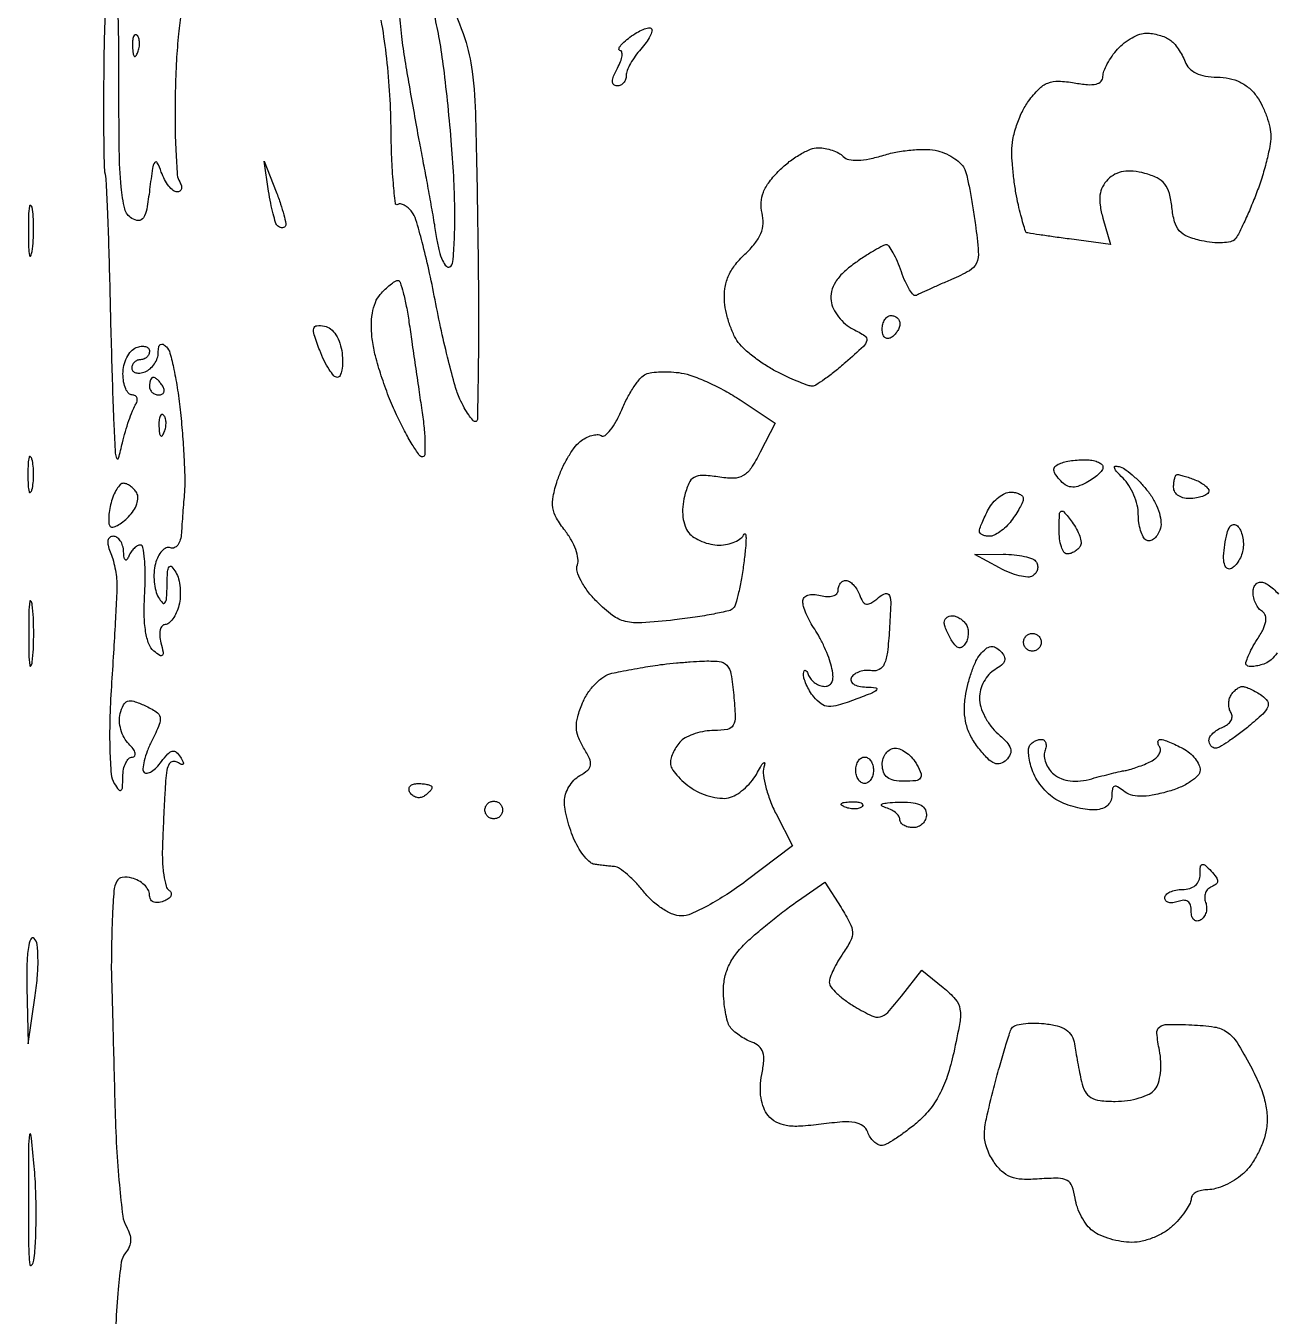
# Model space of a CAD drawing. Extents: x 0 to 102, y 0 to 135.
# Drawn here: x 0 to 11.97, y 49.44 to 61.83 of the extents above; entities that cross this region are included whole.
import ezdxf

# ---------------------------------------------------------------- set-up
doc = ezdxf.new("R2010")
doc.units = 0
doc.header["$MEASUREMENT"] = 0

msp = doc.modelspace()

# ---------------------------------------------------------------- linework, layer by layer
for points in [[(1.49021, 61.9594, 0.007351), (1.464221, 61.750092, 0.013382), (1.443251, 61.495135, 0.008495), (1.431836, 61.197342, 0.0073), (1.429801, 60.894631, 0.0102), (1.437452, 60.624101, 0.00691), (1.451509, 60.399466, 0.119884), (1.474078, 60.330192, -0.065821), (1.490413, 60.29382, -0.138328), (1.490897, 60.263104, -0.191209), (1.475967, 60.242925, -0.139884), (1.448894, 60.2352, -0.173247), (1.411979, 60.248387, -0.053433), (1.36989, 60.291115, -0.046265), (1.329665, 60.352695, -0.036652), (1.29775, 60.42555, 0.031531), (1.259657, 60.514984, 0.574922), (1.234681, 60.516523, 0.111794), (1.213446, 60.461139, 0.005092), (1.186299, 60.258658, -0.012881), (1.158131, 60.070829, -0.094545), (1.126014, 59.986312, -0.265848), (1.08018, 59.961305, -0.135278), (1.0152, 59.980636, -0.196074), (0.948857, 60.072497, -0.036207), (0.913679, 60.282632, -0.020488), (0.895141, 60.63534, -0.003735), (0.892475, 61.289628, 0.005154), (0.889215, 61.761173, 0.008582), (0.875559, 62.158155, 0.002932)], [(4.056401, 62.07525, -0.028465), (4.205197, 61.706458, -0.051755), (4.277047, 61.389855, -0.024131), (4.30958, 60.935557, -0.002156), (4.331245, 59.790956, -0.002661), (4.337498, 59.117799, -0.00444), (4.334714, 58.55113, -0.000793), (4.327086, 58.055188, -0.409806), (4.30703, 58.035506, -0.220992), (4.282297, 58.047055, -0.024012), (4.243169, 58.09843, -0.025837), (4.200641, 58.167604, -0.018011), (4.159662, 58.249583, -0.038537), (4.113521, 58.375794, -0.006961), (4.049362, 58.617427, -0.007467), (3.982249, 58.903187, -0.006699), (3.921084, 59.201333, 0.007332), (3.861162, 59.49155, 0.009772), (3.797743, 59.753171, 0.007357), (3.737556, 59.9689, 0.092575), (3.699315, 60.043919, 0.046746), (3.664344, 60.081498, 0.062596), (3.62603, 60.107873, 0.078038), (3.590353, 60.119779, 0.181945), (3.563139, 60.114442, -0.550317), (3.540698, 60.125355, -0.006646), (3.521526, 60.318904, -0.011974), (3.50653, 60.562457, -0.006737), (3.499399, 60.85864, 0.013965), (3.486028, 61.205547, 0.013145), (3.453222, 61.558269, 0.01375), (3.40559, 61.88101, 0.027227)], [(0.758046, 61.906499, 0.006377), (0.748073, 61.52535, 0.002379), (0.7447, 61.135315, 0.003309), (0.745653, 60.786025, 0.002041), (0.749597, 60.492331, 0.042004), (0.75855, 60.4044, -0.033975), (0.768811, 60.317475, -0.001841), (0.781491, 60.041413, -0.002864), (0.793493, 59.712617, -0.002086), (0.803219, 59.3469, 0.00096), (0.812647, 58.959591, 0.00091), (0.823718, 58.565407, 0.000903), (0.834777, 58.216728, 0.003208), (0.843702, 57.9933, 0.00212), (0.856923, 57.732162, 0.103996), (0.870324, 57.682203, 0.685034), (0.887733, 57.683945, 0.008793), (0.92576, 57.831485, -0.012013), (0.954128, 57.938693, -0.011872), (0.987716, 58.044841, -0.01181), (1.021492, 58.136288, -0.044064), (1.048993, 58.191035, 0.068341), (1.065676, 58.228687, 0.142314), (1.06561, 58.260505, 0.190493), (1.04931, 58.281451, 0.134049), (1.020193, 58.2894, -0.21039), (0.985934, 58.304483, -0.081353), (0.956918, 58.348869, -0.061942), (0.937172, 58.414342, -0.042322), (0.9306, 58.491849, -0.058092), (0.940048, 58.572891, -0.059009), (0.967877, 58.649133, -0.065064), (1.008936, 58.709431, -0.119725), (1.0575, 58.742994, -0.055937), (1.106091, 58.755642, -0.100118), (1.147123, 58.753314, -0.147206), (1.174038, 58.736866, -0.184534), (1.1844, 58.709745, -0.102345), (1.177932, 58.678475, -0.098664), (1.159549, 58.651871, -0.097132), (1.132091, 58.634046, -0.095827), (1.0998, 58.6278, 0.095827), (1.067509, 58.621554, 0.097132), (1.040051, 58.603729, 0.098664), (1.021668, 58.577125, 0.102345), (1.0152, 58.545855, 0.184534), (1.025562, 58.518734, 0.147206), (1.052477, 58.502286, 0.100118), (1.093509, 58.499958, 0.055937), (1.1421, 58.512606, 0.084034), (1.190611, 58.541297, 0.066075), (1.231723, 58.586586, 0.066227), (1.259514, 58.640912, 0.085357), (1.269, 58.696071, -0.044148), (1.273621, 58.748303, -0.19909), (1.289798, 58.773568, -0.282054), (1.314535, 58.775015, -0.077187), (1.347126, 58.75047, -0.128106), (1.380603, 58.691513, -0.012735), (1.418941, 58.532176, -0.015378), (1.454496, 58.336671, -0.011626), (1.481894, 58.1202, -0.006545), (1.50219, 57.894159, -0.006726), (1.516351, 57.669705, -0.006539), (1.523464, 57.4748, -0.028114), (1.519656, 57.3588, 0.00225), (1.511687, 57.264744, 0.00149), (1.503345, 57.156677, 0.0015), (1.495868, 57.051631, 0.002916), (1.490639, 56.967721, -0.052873), (1.479832, 56.901614, -0.091186), (1.45568, 56.851561, -0.133878), (1.422628, 56.825202, -0.195803), (1.385868, 56.824456, 0.195807), (1.345971, 56.823645, 0.102064), (1.304535, 56.794657, 0.07541), (1.267733, 56.741593, 0.050059), (1.241877, 56.67202, 0.04845), (1.228724, 56.589967, 0.037702), (1.229921, 56.499563, 0.038795), (1.244155, 56.414687, 0.071519), (1.270487, 56.349985, 0.049381), (1.309208, 56.296651, 0.486508), (1.333136, 56.298123, 0.136495), (1.348379, 56.342273, 0.010213), (1.3536, 56.4705, -0.010213), (1.358821, 56.598727, -0.136495), (1.374064, 56.642877, -0.486508), (1.397992, 56.644349, -0.049381), (1.436713, 56.591015, -0.0701), (1.463124, 56.52664, -0.038897), (1.477647, 56.442843, -0.037909), (1.479252, 56.353985, -0.049555), (1.466574, 56.273765, -0.040495), (1.441928, 56.20336, -0.051861), (1.407746, 56.14384, -0.061619), (1.369753, 56.102894, -0.176733), (1.333866, 56.0898, 0.229113), (1.305297, 56.075984, 0.112713), (1.287486, 56.038677, 0.075221), (1.283499, 55.982435, 0.044127), (1.294777, 55.915765, -0.014126), (1.315714, 55.825338, -0.229807), (1.308139, 55.795978, -0.380496), (1.2848, 55.792704, -0.02624), (1.226881, 55.83585, -0.132515), (1.178255, 55.904749, -0.048561), (1.148042, 56.021112, -0.036334), (1.134489, 56.181402, -0.016809), (1.13907, 56.390585, 0.013769), (1.144013, 56.567186, 0.022894), (1.137266, 56.715894, 0.019248), (1.122432, 56.829706, 0.365793), (1.096984, 56.8512, 0.130322), (1.06795, 56.843502, 0.061509), (1.036647, 56.820136, 0.054821), (1.007975, 56.785898, 0.051072), (0.986629, 56.74545, -0.051902), (0.968787, 56.711776, -0.449116), (0.953891, 56.709743, -0.185333), (0.942204, 56.731358, -0.021021), (0.937279, 56.78775, 0.060942), (0.927747, 56.844361, 0.076911), (0.905052, 56.89231, 0.092718), (0.873196, 56.92448, 0.152515), (0.836949, 56.9358, 0.164786), (0.803758, 56.924556, 0.183941), (0.786066, 56.895938, 0.109423), (0.787376, 56.849311, 0.04221), (0.808492, 56.78775, -0.034027), (0.833404, 56.718815, -0.019919), (0.854187, 56.633487, -0.019862), (0.86824, 56.546055, -0.031677), (0.872499, 56.4705, -0.010755), (0.869472, 56.364404, -0.001114), (0.85642, 56.114916, -0.001385), (0.839383, 55.81774, -0.001108), (0.819428, 55.4976, 0.009546), (0.804654, 55.172234, 0.014185), (0.805249, 54.887052, 0.012021), (0.81779, 54.657135, 0.121914), (0.847777, 54.567, 0.023585), (0.890593, 54.505863, 0.415158), (0.912329, 54.503117, 0.217772), (0.926363, 54.530035, 0.011238), (0.929305, 54.63045, -0.045635), (0.936468, 54.703309, -0.065276), (0.956846, 54.764885, -0.084953), (0.986511, 54.806486, -0.197989), (1.021243, 54.8208, 0.239612), (1.043808, 54.832273, 0.229015), (1.04842, 54.85764, 0.09456), (1.028491, 54.897964, 0.034472), (0.986474, 54.946212, -0.073098), (0.941698, 55.006419, -0.054448), (0.910581, 55.083267, -0.054882), (0.896988, 55.164249, -0.078263), (0.904224, 55.236674, -0.050176), (0.935146, 55.319823, -0.201873), (0.975171, 55.354652, -0.158961), (1.03484, 55.354796, -0.028673), (1.13969, 55.314105, -0.033068), (1.250282, 55.254599, -0.206433), (1.28597, 55.202867, -0.150463), (1.27867, 55.1315, -0.015531), (1.20707, 54.976069, 0.02334), (1.163013, 54.876363, 0.033208), (1.134118, 54.783938, 0.034964), (1.121496, 54.708934, 0.224201), (1.134147, 54.673653, 0.256416), (1.162511, 54.665393, 0.08464), (1.2041, 54.682367, 0.059543), (1.252146, 54.720851, 0.036302), (1.299261, 54.776342, -0.026602), (1.359693, 54.85038, -0.149606), (1.403098, 54.876164, -0.243219), (1.441252, 54.866902, -0.075618), (1.480658, 54.820545, -0.019646), (1.507642, 54.772785, -0.256747), (1.507099, 54.753135, -0.386735), (1.492041, 54.748436, -0.029514), (1.451271, 54.770421, 0.187343), (1.408921, 54.778267, 0.207251), (1.374622, 54.755007, 0.097505), (1.350758, 54.693799, 0.02859), (1.338601, 54.593143, 0.002726), (1.33183, 54.475673, 0.001067), (1.323714, 54.313477, 0.001056), (1.315679, 54.137964, 0.001314), (1.308983, 53.9748, 0.019767), (1.309155, 53.825227, 0.026797), (1.321868, 53.690751, 0.025955), (1.343434, 53.584221, 0.187126), (1.373376, 53.542423, -0.166197), (1.391999, 53.518537, -0.208641), (1.389817, 53.490822, -0.125968), (1.364151, 53.462745, -0.053353), (1.318393, 53.439328, -0.063863), (1.263377, 53.425932, -0.138515), (1.220819, 53.432973, -0.172871), (1.19413, 53.459461, -0.112172), (1.1844, 53.502288, 0.13173), (1.17179, 53.549321, 0.073568), (1.134697, 53.596065, 0.064972), (1.079897, 53.635469, 0.059532), (1.0152, 53.660913, 0.093141), (0.924027, 53.667308, 0.246695), (0.871695, 53.631549, 0.100992), (0.844065, 53.5377, 0.010948), (0.829751, 53.31123, 0.00351), (0.824059, 53.144902, 0.003069), (0.820397, 52.970889, 0.003086), (0.819023, 52.813598, 0.009176), (0.820725, 52.7058, -0.001708), (0.824811, 52.572846, -0.000175), (0.833295, 52.258213, -0.000218), (0.843108, 51.883325, -0.000174), (0.853372, 51.4791, 0.007362), (0.869252, 51.079951, 0.010021), (0.89608, 50.720643, 0.007228), (0.928678, 50.422836, 0.104026), (0.963058, 50.32272, -0.05579), (0.994659, 50.253198, -0.088163), (1.003728, 50.188515, -0.093692), (0.989862, 50.127491, -0.070735), (0.953766, 50.068814, 0.139532), (0.91452, 49.979846, 0.010982), (0.884226, 49.720346, 0.01352), (0.862081, 49.391365, 0.008069)], [(3.575508, 61.975535, 0.010216), (3.599138, 61.725556, 0.012623), (3.631767, 61.493883, 0.001762), (3.672209, 61.256424, 0.001226), (3.719481, 60.988546, 0.001236), (3.766111, 60.731699, 0.002557), (3.804065, 60.5313, -0.002474), (3.839192, 60.345998, -0.001777), (3.876672, 60.138673, -0.001794), (3.910936, 59.941082, -0.003871), (3.935586, 59.788699, 0.024729), (3.960002, 59.669525, 0.046486), (3.993157, 59.577102, 0.071329), (4.029152, 59.522132, 0.365652), (4.062534, 59.517172, 0.23762), (4.092064, 59.565268, 0.009191), (4.106165, 59.7797, 0.014647), (4.110884, 60.041912, 0.009564), (4.101678, 60.344373, 0.007584), (4.079634, 60.684485, 0.005489), (4.045173, 61.062683, 0.005546), (4.004498, 61.4213, 0.012024), (3.963583, 61.69559, 0.015143), (3.917219, 61.921523, 0.019084)], [(2.6649, 37.432419, 0.009606), (2.552746, 37.532389, 0.007175), (2.425466, 37.638397, 0.007258), (2.302619, 37.734846, 0.016374), (2.206205, 37.803435, 0.049203), (2.104909, 37.85711, 0.024388), (1.967656, 37.905688, 0.023939), (1.819167, 37.942583, 0.032213), (1.68185, 37.960712, 0.03246), (1.539352, 37.960992, 0.044084), (1.412248, 37.941647, 0.050766), (1.307182, 37.904411, 0.08605), (1.231095, 37.850809, 0.00284), (1.18027, 37.799404, 0.004186), (1.136282, 37.753644, 0.001989), (1.099388, 37.714305, 0.077629), (1.092698, 37.704407, 0.107126), (1.089696, 37.691352, 0.000005), (1.071462, 36.23994, 0.000218)], [(11.989483, 55.817545, -0.048026), (11.932387, 55.7525, -0.097304), (11.874922, 55.71644, -0.02973), (11.818713, 55.698623, -0.03838), (11.765377, 55.689423, -0.042414), (11.721648, 55.689017, -0.179368), (11.698232, 55.699768, -0.271273), (11.691427, 55.725809, -0.028425), (11.712748, 55.787848, -0.029021), (11.74924, 55.864192, -0.019033), (11.799537, 55.947726, 0.028105), (11.854874, 56.043519, 0.071459), (11.880452, 56.119434, 0.117217), (11.87757, 56.175813, 0.185272), (11.848597, 56.213859, -0.088491), (11.814449, 56.244425, -0.053293), (11.785602, 56.290673, -0.051236), (11.766016, 56.344526, -0.061689), (11.7594, 56.397943, -0.079857), (11.766916, 56.444702, -0.122363), (11.788689, 56.479256, -0.14406), (11.821164, 56.496116, -0.129329), (11.859106, 56.493665, -0.070206), (11.903178, 56.471723, -0.032431), (11.953597, 56.432028, -0.031324), (12.00206, 56.382682, -0.037768)]]:
    msp.add_lwpolyline(points, format="xyb")
for points in [[(5.992855, 61.799945, -0.272293), (5.99956, 61.774087, -0.047981), (5.98048, 61.725455, -0.040418), (5.944138, 61.666254, -0.026059), (5.893281, 61.603807, 0.028613), (5.839517, 61.537098, 0.029127), (5.794066, 61.465069, 0.030443), (5.76222, 61.398086, 0.096028), (5.7528, 61.349489, -0.087125), (5.746157, 61.311653, -0.094324), (5.727074, 61.279507, -0.100169), (5.698632, 61.258005, -0.112382), (5.665223, 61.2504, -0.188457), (5.633982, 61.262609, -0.214004), (5.621423, 61.291981, -0.094032), (5.632103, 61.343323, -0.0247), (5.6682, 61.4196, 0.029787), (5.698206, 61.484709, 0.058275), (5.71264, 61.539888, 0.100281), (5.710393, 61.577015, 0.328611), (5.692327, 61.591491, -0.447818), (5.682244, 61.603751, -0.125689), (5.693301, 61.629621, -0.047942), (5.730803, 61.669894, -0.019384), (5.788924, 61.717516, -0.026412), (5.854353, 61.761787, -0.039504), (5.916076, 61.792606, -0.04561), (5.966576, 61.807838, -0.251936)], [(1.066313, 61.735088, 0.296942), (1.047797, 61.738997, 0.208169), (1.032176, 61.723554, 0.077125), (1.022809, 61.682947, 0.028489), (1.021879, 61.62405, 0.018894), (1.026874, 61.560911, 0.168741), (1.03883, 61.536228, 0.470617), (1.054248, 61.537687, 0.054073), (1.072991, 61.572937, 0.051402), (1.086192, 61.619203, 0.05415), (1.089358, 61.666372, 0.060344), (1.082661, 61.707429, 0.126455)], [(10.736162, 61.756705, -0.03834), (10.794473, 61.751663, -0.027796), (10.858126, 61.737532, -0.028279), (10.917403, 61.717189, -0.053371), (10.961871, 61.693255, -0.062485), (11.000578, 61.658946, -0.02892), (11.042024, 61.605868, -0.028095), (11.079688, 61.54429, -0.034842), (11.107266, 61.48305, 0.106583), (11.147293, 61.420024, 0.085796), (11.212706, 61.373183, 0.070214), (11.302327, 61.344469, 0.042492), (11.413548, 61.335, -0.051802), (11.530295, 61.322872, -0.062323), (11.634568, 61.28698, -0.064474), (11.723973, 61.227794, -0.06164), (11.796903, 61.146976, -0.040254), (11.847335, 61.06101, -0.028918), (11.889914, 60.958088, -0.029394), (11.919158, 60.854706, -0.054279), (11.9286, 60.767988, -0.04717), (11.919378, 60.670453, -0.014777), (11.887586, 60.526999, -0.01462), (11.842425, 60.368083, -0.015671), (11.788978, 60.215762, -0.007868), (11.730865, 60.072163, -0.009536), (11.671711, 59.939468, -0.008317), (11.618145, 59.829993, -0.062866), (11.585839, 59.782492, -0.161555), (11.544483, 59.758391, -0.039762), (11.465422, 59.748231, -0.03659), (11.368232, 59.750644, -0.029568), (11.265101, 59.766979, -0.040506), (11.131098, 59.808016, -0.117627), (11.052337, 59.863336, -0.11706), (11.006814, 59.948427, -0.039917), (10.98179, 60.08721, 0.040899), (10.957354, 60.221226, 0.103134), (10.912868, 60.309314, 0.109859), (10.838864, 60.369007, 0.050202), (10.722045, 60.412926, 0.039543), (10.611052, 60.433151, 0.066025), (10.516299, 60.430245, 0.076914), (10.43609, 60.404016, 0.079122), (10.368431, 60.354946, 0.077615), (10.317214, 60.28477, 0.087003), (10.292361, 60.204993, 0.06988), (10.293442, 60.107772, 0.032175), (10.320506, 59.983821), (10.392539, 59.732654), (9.99732, 59.784345, -0.002103), (9.844676, 59.804963, -0.003287), (9.713494, 59.824124, -0.000936), (9.599643, 59.841737, -0.11363), (9.586094, 59.847174, -0.169032), (9.578108, 59.858174, -0.003024), (9.557192, 59.929034, -0.007184), (9.534299, 60.01286, -0.004687), (9.510182, 60.110206, -0.017478), (9.486996, 60.225452, -0.010322), (9.466999, 60.364399, -0.010321), (9.452745, 60.50413, -0.017392), (9.4473, 60.62182, -0.05184), (9.457994, 60.737562, -0.031194), (9.493223, 60.871019, -0.030997), (9.545407, 61.000755, -0.046604), (9.607812, 61.105446, -0.036078), (9.705489, 61.220752, -0.104393), (9.792091, 61.278466, -0.103846), (9.894907, 61.296416, -0.035484), (10.04625, 61.280461, 0.022147), (10.173048, 61.263665, 0.075371), (10.255986, 61.268901, 0.148092), (10.302969, 61.295032, 0.194704), (10.3212, 61.340073, -0.090555), (10.330754, 61.392395, -0.031918), (10.362329, 61.462151, -0.030444), (10.407629, 61.536082, -0.03125), (10.461212, 61.603289, -0.043025), (10.524753, 61.662392, -0.038592), (10.599733, 61.712173, -0.040695), (10.67443, 61.746214, -0.0892)], [(7.593235, 60.6582, -0.046071), (7.659065, 60.652121, -0.037204), (7.727737, 60.633961, -0.038515), (7.789029, 60.60733, -0.074767), (7.831874, 60.575686, 0.145366), (7.886609, 60.546019, 0.059416), (7.971699, 60.538401, 0.044582), (8.083289, 60.551688, 0.022545), (8.220491, 60.587117, -0.030297), (8.353173, 60.619194, -0.024415), (8.498707, 60.637897, -0.025052), (8.635193, 60.641842, -0.056236), (8.737765, 60.628061, -0.046012), (8.822151, 60.598414, -0.04381), (8.901176, 60.553441, -0.047001), (8.963799, 60.500813, -0.103258), (8.997518, 60.448461, -0.036866), (9.01956, 60.375319, -0.007225), (9.047488, 60.240703, -0.007631), (9.075434, 60.082506, -0.007008), (9.099408, 59.91898, -0.013127), (9.12657, 59.661987, -0.123764), (9.108251, 59.553464, -0.162891), (9.041974, 59.480359, -0.027297), (8.869808, 59.395741, 0.002375), (8.757534, 59.347344, 0.003001), (8.654191, 59.301474, 0.002379), (8.567961, 59.262083, 0.024167), (8.533066, 59.243846, -0.353159), (8.506585, 59.247823, -0.044224), (8.468663, 59.297257, -0.036452), (8.427726, 59.373435, -0.021205), (8.389417, 59.469955, 0.017749), (8.351026, 59.568667, 0.026264), (8.30989, 59.651917, 0.024331), (8.271002, 59.71393, 0.245258), (8.244811, 59.7276, 0.122838), (8.211607, 59.719318, 0.00996), (8.132559, 59.675224, 0.012933), (8.039523, 59.617592, 0.009577), (7.939618, 59.549299, 0.034955), (7.830992, 59.45989, 0.062913), (7.757963, 59.370791, 0.078362), (7.719766, 59.281578, 0.098163), (7.715059, 59.191866, 0.080051), (7.738623, 59.116499, 0.050125), (7.788052, 59.038175, 0.048906), (7.854048, 58.968858, 0.062921), (7.92726, 58.920206, -0.028525), (8.039475, 58.85627, -0.31429), (8.057968, 58.810874, -0.151538), (8.025363, 58.754319, -0.006701), (7.855111, 58.600838, -0.011187), (7.751509, 58.513953, -0.015229), (7.654061, 58.440634, -0.012054), (7.570714, 58.384772, -0.142544), (7.533699, 58.374, -0.085532), (7.496054, 58.380487, -0.00971), (7.41492, 58.411092, -0.01152), (7.319206, 58.451918, -0.009132), (7.217679, 58.500271, -0.023434), (7.111682, 58.559506, -0.018387), (7.002493, 58.633125, -0.018741), (6.905869, 58.709279, -0.042715), (6.840574, 58.775221, -0.058701), (6.7915, 58.850481, -0.02916), (6.746842, 58.955447, -0.028471), (6.712724, 59.071032, -0.037096), (6.695597, 59.179973, -0.052418), (6.698563, 59.309129, -0.06812), (6.729384, 59.423275, -0.064114), (6.791619, 59.530028, -0.040208), (6.888813, 59.637282, 0.034443), (6.985436, 59.741469, 0.070724), (7.042319, 59.836866, 0.085749), (7.06402, 59.931515, 0.075193), (7.054306, 60.032601, -0.07706), (7.044927, 60.13417, -0.081505), (7.067193, 60.231733, -0.066646), (7.124613, 60.331991, -0.033057), (7.221352, 60.442443, -0.032555), (7.315433, 60.52501, -0.032388), (7.419592, 60.594821, -0.034174), (7.518402, 60.643456, -0.097576)], [(2.398756, 60.2352, -0.012272), (2.441232, 60.119184, -0.018344), (2.472075, 60.015725, -0.013611), (2.49162, 59.930655, -0.234303), (2.484441, 59.90385, -0.126423), (2.469401, 59.89362, -0.108096), (2.450352, 59.891121, -0.096182), (2.430146, 59.89686, -0.079397), (2.411981, 59.910019, -0.121863), (2.393537, 59.940588, -0.011822), (2.369726, 60.024438, -0.014448), (2.346273, 60.127306, -0.010938), (2.326296, 60.241369), (2.282029, 60.5313)], [(0.059553, 60.088313, 0.248898), (0.046461, 60.104551, 0.49082), (0.034106, 60.09767, 0.030832), (0.026026, 60.006533, 0.00738), (0.024197, 59.8545, 0.006817), (0.026673, 59.703211, 0.040183), (0.035398, 59.624439, 0.720633), (0.047493, 59.622842, 0.075924), (0.060707, 59.665313, 0.022548), (0.071596, 59.768647, 0.015659), (0.074952, 59.886017, 0.015827), (0.071062, 59.999125, 0.031163)], [(3.562566, 59.385982, -0.339878), (3.585377, 59.370608, -0.014058), (3.615815, 59.270211, -0.019378), (3.645689, 59.141171, -0.01193), (3.671286, 58.98735, 0.000639), (3.69791, 58.801533, 0.000346), (3.731104, 58.573074, 0.000345), (3.765209, 58.340605, 0.000545), (3.794803, 58.14135, -0.012444), (3.815971, 57.971036, -0.021122), (3.824083, 57.827669, -0.016896), (3.821923, 57.716895, -0.39869), (3.80115, 57.6972, -0.246494), (3.769546, 57.713788, -0.012212), (3.703124, 57.815243, -0.017371), (3.628711, 57.945056, -0.011449), (3.551862, 58.09905, -0.017924), (3.476362, 58.275588, -0.013628), (3.40598, 58.473903, -0.013831), (3.350139, 58.663715, -0.031107), (3.320886, 58.810845, -0.031093), (3.310862, 58.950018, -0.04409), (3.320577, 59.073705, -0.05144), (3.34889, 59.176288, -0.088308), (3.394991, 59.251777, -0.019236), (3.443156, 59.302163, -0.023552), (3.492028, 59.345232, -0.022989), (3.535624, 59.376971, -0.131023)], [(2.86065, 58.94949, -0.12475), (2.919502, 58.922104, -0.077081), (2.970856, 58.865088, -0.065634), (3.009305, 58.785137, -0.050609), (3.030069, 58.690527, -0.028964), (3.035141, 58.601643, -0.047618), (3.027922, 58.526728, -0.063409), (3.010836, 58.474806, -0.289249), (2.985167, 58.4586, -0.218175), (2.951507, 58.474022, -0.033068), (2.905835, 58.53467, -0.031959), (2.858414, 58.618377, -0.022659), (2.815747, 58.717563, -0.010655), (2.762887, 58.86718, -0.12808), (2.759037, 58.927705, -0.336386), (2.787663, 58.953352, -0.067323)], [(8.2908, 59.0508, -0.092995), (8.323095, 59.044741, -0.096318), (8.350549, 59.027415, -0.099231), (8.368923, 59.001567, -0.105429), (8.3754, 58.971193, -0.089642), (8.369199, 58.936881, -0.053229), (8.350549, 58.899611, -0.051032), (8.323161, 58.865205, -0.06081), (8.2908, 58.8393, -0.139169), (8.258682, 58.830168, -0.191142), (8.231051, 58.841117, -0.138808), (8.212398, 58.872239, -0.066118), (8.2062, 58.918907, -0.062283), (8.212506, 58.969338, -0.080552), (8.231051, 59.012056, -0.097988), (8.258535, 59.040646, -0.153634)], [(1.221707, 58.4586, 0.210953), (1.207441, 58.452301, 0.081139), (1.195359, 58.433749, 0.061769), (1.187136, 58.406389, 0.042167), (1.1844, 58.374, 0.105053), (1.191258, 58.34172, 0.099167), (1.210718, 58.314251, 0.09642), (1.239793, 58.29584, 0.093332), (1.273993, 58.2894, 0.108972), (1.304021, 58.296023, 0.182303), (1.321909, 58.314251, 0.161196), (1.324541, 58.341674, 0.082592), (1.3113, 58.374, 0.029505), (1.288543, 58.406383, 0.035638), (1.263414, 58.433749, 0.038439), (1.239535, 58.453055, 0.151918)], [(6.279569, 58.499872, -0.049449), (6.391188, 58.470812, -0.018561), (6.540806, 58.409201, -0.018175), (6.699891, 58.32957, -0.021045), (6.844967, 58.24211), (7.179695, 58.020597), (7.037298, 57.741327, -0.026169), (6.948766, 57.588077, -0.117009), (6.874213, 57.516983, -0.134015), (6.781177, 57.492009, -0.038656), (6.631432, 57.504235, 0.028106), (6.482847, 57.519524, 0.144263), (6.403236, 57.500025, 0.162583), (6.352093, 57.441913, 0.03838), (6.310539, 57.317614, 0.043492), (6.294528, 57.217747, 0.047524), (6.296779, 57.119597, 0.052201), (6.316232, 57.0335, 0.091806), (6.351716, 56.970008, 0.078995), (6.403578, 56.924484, 0.044318), (6.478368, 56.8861, 0.042859), (6.56286, 56.85997, 0.053617), (6.644409, 56.8512, 0.05046), (6.721978, 56.859048, 0.053796), (6.794664, 56.882264, 0.060164), (6.852077, 56.916433, 0.12885), (6.883361, 56.95695, -0.688352), (6.894922, 56.956532, -0.085866), (6.900759, 56.919805, -0.020877), (6.895305, 56.821543, -0.007462), (6.879594, 56.682, -0.010906), (6.857128, 56.53219, -0.014438), (6.82979, 56.397008, -0.011773), (6.801389, 56.286685, -0.12285), (6.778333, 56.246415, -0.144904), (6.736091, 56.222311, -0.008645), (6.591063, 56.190877, -0.01241), (6.414306, 56.160292, -0.008803), (6.214729, 56.134422, -0.011541), (5.902207, 56.106779, -0.07437), (5.744705, 56.119933, -0.105057), (5.622738, 56.177523, -0.033741), (5.471138, 56.309935, -0.03311), (5.38547, 56.407767, -0.041377), (5.320323, 56.509338, -0.046436), (5.282398, 56.60036, -0.16867), (5.284387, 56.662094, 0.132214), (5.290661, 56.72249, 0.046461), (5.268719, 56.807621, 0.042187), (5.225856, 56.901221, 0.038209), (5.166634, 56.989644, -0.035774), (5.084819, 57.110526, -0.092804), (5.050042, 57.209341, -0.088202), (5.05248, 57.317076, -0.030225), (5.092621, 57.468579, -0.027606), (5.136377, 57.579857, -0.024572), (5.19367, 57.690185, -0.025355), (5.25517, 57.7843, -0.066497), (5.31078, 57.84254, -0.046402), (5.36543, 57.878577, -0.053584), (5.423277, 57.901894, -0.061551), (5.475627, 57.909974, -0.146988), (5.513236, 57.899901, 0.317788), (5.550011, 57.902178, 0.056047), (5.601573, 57.954132, 0.04301), (5.657678, 58.039085, 0.025487), (5.71017, 58.14866, -0.023352), (5.76519, 58.264784, -0.026522), (5.828737, 58.37027, -0.027114), (5.891524, 58.452957, -0.115506), (5.941047, 58.489609, -0.071), (5.998067, 58.505108, -0.023334), (6.084977, 58.51181, -0.02271), (6.183344, 58.510324, -0.023843)], [(1.320112, 58.097288, 0.296942), (1.301597, 58.101197, 0.208169), (1.285976, 58.085754, 0.077125), (1.276609, 58.045147, 0.028489), (1.275679, 57.98625, 0.018894), (1.280674, 57.923111, 0.168741), (1.29263, 57.898428, 0.470617), (1.308048, 57.899887, 0.054073), (1.326791, 57.935137, 0.051402), (1.339992, 57.981403, 0.05415), (1.343158, 58.028572, 0.060344), (1.336461, 58.069629, 0.126455)], [(0.058317, 57.67605, 0.161593), (0.044078, 57.697973, 0.542911), (0.030992, 57.693631, 0.052887), (0.021972, 57.633918, 0.011065), (0.019627, 57.528, 0.011065), (0.021972, 57.422082, 0.052887), (0.030992, 57.362369, 0.542911), (0.044078, 57.358027, 0.161593), (0.058317, 57.37995, 0.039571), (0.070348, 57.447399, 0.024357), (0.074276, 57.528, 0.024357), (0.070348, 57.608601, 0.039571)], [(10.17315, 57.668902, -0.040827), (10.229829, 57.661283, -0.0585), (10.27771, 57.644769, -0.075135), (10.310341, 57.622496, -0.208403), (10.3212, 57.597573, -0.16761), (10.310805, 57.567434, -0.039095), (10.274107, 57.527438, -0.036081), (10.222256, 57.485671, -0.028651), (10.160883, 57.448154, -0.046374), (10.080103, 57.414123, -0.106979), (10.014835, 57.408043, -0.121047), (9.958026, 57.429503, -0.069102), (9.903552, 57.479251, -0.034834), (9.860761, 57.538801, -0.159163), (9.850855, 57.579677, -0.218304), (9.868159, 57.610776, -0.070216), (9.915819, 57.636378, -0.037946), (9.968246, 57.651278, -0.018832), (10.036488, 57.662528, -0.018575), (10.108475, 57.668921, -0.025869)], [(10.486763, 57.599712, -0.078519), (10.543591, 57.570238, -0.024846), (10.617818, 57.509614, -0.024123), (10.695095, 57.43274, -0.024617), (10.764056, 57.349278, -0.041977), (10.822382, 57.255712, -0.04821), (10.861144, 57.157863, -0.05408), (10.876973, 57.067155, -0.1082), (10.866089, 56.995548, -0.055905), (10.839447, 56.944136, -0.08643), (10.804985, 56.908038, -0.11742), (10.768507, 56.892514, -0.182531), (10.735335, 56.898979, -0.137563), (10.706182, 56.930664, -0.043325), (10.681847, 56.990923, -0.039546), (10.665185, 57.066083, -0.034791), (10.6596, 57.14625, 0.060904), (10.648906, 57.233722, 0.039086), (10.616554, 57.330874, 0.03892), (10.569173, 57.42247, 0.057618), (10.513061, 57.493254, -0.012212), (10.448433, 57.561118, -0.124228), (10.430289, 57.595186, -0.510018), (10.441724, 57.608732, -0.06213)], [(11.033381, 57.528, -0.065182), (11.054371, 57.525252, -0.008575), (11.097678, 57.512916, -0.009838), (11.148751, 57.496311, -0.008099), (11.202581, 57.476649, -0.03501), (11.253801, 57.45276, -0.0442), (11.297091, 57.423478, -0.050518), (11.327239, 57.393412, -0.173156), (11.3364, 57.367752, -0.23944), (11.32471, 57.344741, -0.059319), (11.286697, 57.323367, -0.047671), (11.232006, 57.30654, -0.032014), (11.1672, 57.297461, -0.066491), (11.100835, 57.301288, -0.095658), (11.046353, 57.32312, -0.115555), (11.010849, 57.35982, -0.135509), (10.998, 57.406358, -0.027521), (11.000567, 57.452967, -0.043276), (11.008393, 57.492268, -0.053493), (11.019741, 57.51988, -0.275138)], [(0.935474, 57.4434, 0.201609), (0.905306, 57.43072, 0.05234), (0.871882, 57.38857, 0.044694), (0.840723, 57.328209, 0.032867), (0.816923, 57.256744, 0.024069), (0.801233, 57.182276, 0.031268), (0.794481, 57.112887, 0.032393), (0.79619, 57.056474, 0.174324), (0.80907, 57.02913, 0.26891), (0.833987, 57.022501, 0.056367), (0.877623, 57.039829, 0.044982), (0.930266, 57.074358, 0.028753), (0.984925, 57.123067, 0.052478), (1.032267, 57.181547, 0.061863), (1.063362, 57.245574, 0.072393), (1.074465, 57.305231, 0.149358), (1.062517, 57.350682, 0.049381), (1.035428, 57.38615, 0.047386), (1.001561, 57.416164, 0.051115), (0.966339, 57.436722, 0.106949)], [(9.435877, 57.3588, -0.049379), (9.483105, 57.354124, -0.071324), (9.522607, 57.340162, -0.093799), (9.548652, 57.31956, -0.191517), (9.557109, 57.29535, -0.094564), (9.549196, 57.261694, -0.019699), (9.522196, 57.207049, -0.020021), (9.485253, 57.145185, -0.017735), (9.442033, 57.08385, -0.037549), (9.391908, 57.0272, -0.038672), (9.334336, 56.97929, -0.04167), (9.278092, 56.946073, -0.11302), (9.233223, 56.9358, -0.047666), (9.19632, 56.939326, -0.067658), (9.165124, 56.949859, -0.087827), (9.144097, 56.965383, -0.192229), (9.1368, 56.983662, -0.086217), (9.141605, 57.011322, -0.012142), (9.162526, 57.065533, -0.013553), (9.190845, 57.129001, -0.011153), (9.224377, 57.195162, -0.053689), (9.267074, 57.257751, -0.051633), (9.32263, 57.310731, -0.055878), (9.382031, 57.346894, -0.109236)], [(10.025081, 57.071387, -0.036674), (10.068298, 57.004641, -0.045531), (10.097793, 56.936834, -0.052159), (10.110738, 56.877577, -0.167652), (10.101997, 56.838737, -0.0702), (10.079046, 56.81114, -0.052713), (10.047126, 56.78779, -0.053368), (10.011561, 56.771925, -0.078398), (9.977807, 56.7666, -0.252931), (9.94743, 56.783017, -0.065231), (9.922375, 56.834941, -0.050276), (9.905654, 56.910127, -0.032493), (9.900891, 56.99925, -0.006432), (9.904524, 57.147968, -0.257281), (9.920771, 57.175015, -0.367625), (9.947075, 57.170273, -0.009984)], [(11.608672, 57.035768, -0.090314), (11.637963, 56.993433, -0.050269), (11.658038, 56.933788, -0.047931), (11.666635, 56.867214, -0.056089), (11.661584, 56.803747, -0.050126), (11.643678, 56.744102, -0.049284), (11.614185, 56.68885, -0.053584), (11.578215, 56.645784, -0.112093), (11.541068, 56.623283, -0.275902), (11.506409, 56.630926, -0.148867), (11.483947, 56.670178, -0.068845), (11.477368, 56.745831, -0.023753), (11.488156, 56.855304, -0.023821), (11.509553, 56.964576, -0.08717), (11.537891, 57.028914, -0.225236), (11.571611, 57.049077, -0.223946)], [(9.364457, 56.763213, -0.027242), (9.471376, 56.758728, -0.033981), (9.569412, 56.742471, -0.036217), (9.646987, 56.718077, -0.161418), (9.683087, 56.687846, -0.10579), (9.695228, 56.653823, -0.099292), (9.692795, 56.61698, -0.09622), (9.676138, 56.582997, -0.092673), (9.647786, 56.557193, -0.158208), (9.599984, 56.545507, -0.039573), (9.519549, 56.557924, -0.036465), (9.425151, 56.587659, -0.029731), (9.329156, 56.63256), (9.0945, 56.759826)], [(7.858749, 56.5128, -0.146308), (7.891477, 56.503014, -0.059204), (7.927484, 56.472724, -0.051783), (7.96103, 56.428567, -0.044979), (7.98665, 56.376372, 0.045061), (8.019669, 56.309132, 0.222304), (8.053913, 56.286363, 0.182801), (8.098109, 56.295891, 0.029704), (8.170137, 56.348776, -0.090555), (8.238109, 56.386985, -0.415208), (8.274719, 56.369047, -0.091722), (8.287164, 56.283921, -0.006373), (8.274886, 56.041054, -0.013071), (8.255497, 55.824757, -0.072226), (8.225552, 55.712073, -0.170091), (8.1776, 55.659652, -0.165638), (8.106829, 55.647894, 0.060626), (8.048658, 55.65037, 0.058944), (7.991008, 55.638905, 0.064012), (7.942484, 55.615947, 0.112333), (7.911487, 55.584444, 0.215467), (7.907069, 55.550423, 0.175057), (7.929301, 55.520683, 0.095898), (7.980209, 55.499693, 0.041754), (8.053157, 55.491164, -0.025015), (8.14504, 55.483524, -0.594857), (8.152391, 55.46426, -0.120999), (8.1124, 55.435632, -0.005374), (7.9524, 55.37363, -0.016086), (7.784428, 55.3167, -0.087926), (7.689586, 55.30534, -0.1431), (7.619693, 55.330101, -0.069329), (7.55055, 55.396236, -0.031938), (7.510572, 55.454008, -0.030979), (7.477826, 55.516978, -0.032516), (7.456146, 55.575895, -0.090749), (7.451479, 55.61952, -0.068243), (7.45716, 55.646081, -0.405354), (7.468731, 55.651722, -0.190361), (7.48385, 55.63917, -0.029559), (7.500829, 55.60335, 0.082394), (7.525502, 55.562921, 0.064719), (7.563845, 55.528664, 0.065037), (7.609451, 55.505496, 0.08524), (7.65543, 55.4976, 0.145578), (7.699998, 55.510857, 0.168137), (7.727034, 55.545737, 0.104886), (7.733974, 55.604667, 0.038247), (7.719828, 55.68795, 0.028264), (7.693427, 55.772933, 0.016591), (7.652846, 55.871404, 0.016564), (7.605582, 55.967474, 0.026998), (7.558549, 56.045174, -0.024881), (7.515012, 56.116416, -0.024029), (7.478214, 56.19245, -0.024759), (7.452417, 56.262427, -0.076067), (7.4448, 56.312204, -0.175413), (7.457877, 56.348333, -0.140176), (7.492337, 56.37179, -0.094928), (7.546423, 56.378853, -0.049123), (7.614, 56.368113, 0.049804), (7.679528, 56.35779, 0.086529), (7.734075, 56.36414, 0.126717), (7.769767, 56.385565, 0.197013), (7.7832, 56.418333, -0.078482), (7.788899, 56.45442, -0.090571), (7.805392, 56.48505, -0.10078), (7.829936, 56.505528, -0.124246)], [(0.061199, 56.28015, 0.108536), (0.048756, 56.31536, 0.707215), (0.037101, 56.3128, 0.025693), (0.02912, 56.202281, 0.005179), (0.027078, 56.0052, 0.005179), (0.02912, 55.808119, 0.025693), (0.037101, 55.6976, 0.707215), (0.048756, 55.69504, 0.108536), (0.061199, 55.73025, 0.019375), (0.071831, 55.855438, 0.011494), (0.075274, 56.0052, 0.011494), (0.071831, 56.154962, 0.019375)], [(8.878007, 56.1744, -0.089642), (8.912319, 56.168199, -0.053229), (8.949589, 56.149549, -0.051032), (8.983995, 56.122161, -0.06081), (9.0099, 56.0898, -0.086898), (9.025609, 56.050495, -0.059611), (9.029828, 56.002547, -0.05825), (9.022557, 55.95367, -0.072509), (9.004318, 55.911568, -0.079241), (8.973835, 55.876227, -0.218762), (8.942904, 55.86766, -0.167837), (8.910179, 55.885247, -0.045108), (8.87372, 55.932718, -0.021577), (8.845787, 55.98132, -0.021212), (8.821975, 56.032421, -0.021656), (8.80499, 56.078901, -0.071779), (8.799695, 56.11095, -0.125499), (8.805342, 56.135145, -0.103083), (8.822165, 56.155762, -0.092178), (8.847695, 56.169613, -0.078478)], [(9.6444, 56.0052, -0.099038), (9.676687, 55.998741, -0.097945), (9.704149, 55.980349, -0.097945), (9.722541, 55.952887, -0.099038), (9.729, 55.9206, -0.099038), (9.722541, 55.888313, -0.097945), (9.704149, 55.860851, -0.097945), (9.676687, 55.842459, -0.099038), (9.6444, 55.836, -0.099038), (9.612113, 55.842459, -0.097945), (9.584651, 55.860851, -0.097945), (9.566259, 55.888313, -0.099038), (9.5598, 55.9206, -0.099038), (9.566259, 55.952887, -0.097945), (9.584651, 55.980349, -0.097945), (9.612113, 55.998741, -0.099038)], [(9.340485, 55.834317, -0.080954), (9.374735, 55.786163, -0.192646), (9.378015, 55.743126, -0.146999), (9.34981, 55.701584, -0.042204), (9.28485, 55.657327, 0.083797), (9.228203, 55.611434, 0.056127), (9.18029, 55.542961, 0.05493), (9.147791, 55.463596, 0.069842), (9.1368, 55.385298, 0.077308), (9.149761, 55.301971, 0.043416), (9.189311, 55.207212, 0.042065), (9.247153, 55.116221, 0.053142), (9.315561, 55.043743, -0.028289), (9.399025, 54.963671, -0.110808), (9.434829, 54.902404, -0.175919), (9.43264, 54.84789, -0.100008), (9.395594, 54.792291, -0.118819), (9.339049, 54.757844, -0.180057), (9.282132, 54.760445, -0.101033), (9.216733, 54.805509, -0.024184), (9.129526, 54.9054, -0.045299), (9.055573, 55.018569, -0.059503), (9.011051, 55.133559, -0.058101), (8.994219, 55.257965, -0.040579), (9.0031, 55.399399, -0.025679), (9.026264, 55.516572, -0.023113), (9.061965, 55.635026, -0.023792), (9.103977, 55.738248, -0.064745), (9.146041, 55.804834, -0.046769), (9.199058, 55.857768, -0.135993), (9.24589, 55.878727, -0.162059), (9.291587, 55.870843, -0.074843)], [(6.484164, 55.739879, -0.032357), (6.642569, 55.736486, -0.188411), (6.716033, 55.70022, -0.145236), (6.755923, 55.617918, -0.016949), (6.7825, 55.413, -0.013475), (6.796496, 55.207882, -0.136604), (6.777166, 55.125455, -0.226547), (6.721945, 55.085753, -0.044473), (6.596806, 55.0746, 0.041118), (6.505906, 55.067112, 0.035838), (6.413046, 55.044779, 0.037511), (6.331731, 55.01205, 0.082123), (6.27732, 54.97308, 0.046346), (6.238466, 54.926268, 0.037267), (6.205621, 54.869648, 0.038555), (6.183088, 54.812245, 0.074387), (6.1758, 54.76353, 0.135598), (6.189836, 54.712728, 0.041399), (6.236711, 54.647324, 0.038045), (6.303802, 54.579594, 0.033523), (6.383158, 54.519635, 0.047081), (6.474416, 54.471433, 0.041528), (6.57697, 54.438712, 0.043773), (6.675057, 54.425055, 0.089787), (6.75176, 54.434946, 0.070785), (6.820734, 54.46815, 0.038433), (6.894813, 54.526458, 0.037377), (6.962442, 54.598701, 0.04823), (7.012319, 54.674611, -0.010272), (7.049226, 54.741298, -0.093262), (7.070861, 54.766367, -0.664348), (7.079612, 54.761586, -0.042877), (7.072148, 54.722285, 0.103547), (7.067151, 54.64784, 0.028993), (7.090138, 54.53285, 0.027925), (7.131971, 54.402752, 0.02614), (7.188837, 54.275142), (7.345012, 53.968814), (6.900769, 53.633407, -0.017465), (6.717743, 53.505004, -0.020371), (6.535168, 53.396526, -0.019809), (6.375152, 53.318089, -0.104414), (6.280003, 53.298, -0.100509), (6.199352, 53.314378, -0.043171), (6.101833, 53.366015, -0.040416), (6.004086, 53.440951, -0.042385), (5.92135, 53.529542, 0.022427), (5.84436, 53.618867, 0.026506), (5.763651, 53.695821, 0.026854), (5.689898, 53.752459, 0.127374), (5.640259, 53.770456, -0.003326), (5.595681, 53.774977, -0.002051), (5.543294, 53.78086, -0.002056), (5.491555, 53.787102, -0.003686), (5.44913, 53.792714, -0.146097), (5.407076, 53.811953, -0.039209), (5.355194, 53.865112, -0.036245), (5.303141, 53.937657, -0.030612), (5.25878, 54.021081, -0.024094), (5.221187, 54.115379, -0.019021), (5.18944, 54.220562, -0.019403), (5.167442, 54.320677, -0.044401), (5.1606, 54.397577, -0.080247), (5.171556, 54.465403, -0.055817), (5.20409, 54.536002, -0.05517), (5.252019, 54.598585, -0.072716), (5.30865, 54.642703, 0.046263), (5.384413, 54.695555, 0.186073), (5.411054, 54.744172, 0.146354), (5.401308, 54.805622, 0.025478), (5.344493, 54.909898, -0.046246), (5.293438, 55.013623, -0.085364), (5.27531, 55.105569, -0.075148), (5.288003, 55.206041, -0.029263), (5.334053, 55.338667, -0.051001), (5.386289, 55.435522, -0.045939), (5.458694, 55.523547, -0.048765), (5.539253, 55.590468, -0.096196), (5.615459, 55.623042, -0.004948), (5.699406, 55.640254, -0.002573), (5.804459, 55.660152, -0.002558), (5.912544, 55.679478, -0.003897), (6.0066, 55.695045, -0.010485), (6.10657, 55.708649, -0.00517), (6.234128, 55.721957, -0.005127), (6.366867, 55.733046, -0.007456)], [(11.658643, 55.496305, -0.083875), (11.689259, 55.490432, -0.020052), (11.737205, 55.470331, -0.02005), (11.791128, 55.442453, -0.018646), (11.844, 55.409705, -0.10483), (11.896308, 55.355767, -0.246882), (11.900499, 55.301511, -0.105052), (11.851814, 55.232785, -0.014011), (11.7171, 55.11532, -0.01127), (11.615264, 55.035212, -0.015096), (11.519215, 54.967534, -0.012223), (11.437132, 54.916166, -0.132801), (11.39985, 54.90582, -0.118567), (11.37565, 54.911471, -0.101353), (11.355038, 54.927716, -0.093078), (11.3412, 54.952127, -0.082708), (11.3364, 54.980949, -0.143057), (11.345928, 55.013569, -0.06009), (11.375252, 55.049214, -0.052693), (11.418064, 55.08224, -0.046375), (11.468662, 55.107251, 0.069381), (11.515287, 55.133023, 0.099723), (11.546605, 55.168123, 0.123594), (11.557877, 55.206772, 0.148943), (11.548269, 55.243202, -0.078962), (11.532018, 55.282075, -0.05912), (11.526441, 55.328224, -0.059215), (11.531816, 55.374312, -0.079961), (11.5479, 55.413, -0.046296), (11.572232, 55.445268, -0.046844), (11.601999, 55.472368, -0.051164), (11.63248, 55.490751, -0.116171)], [(9.731338, 54.99, -0.174269), (9.757007, 54.980773, -0.149505), (9.772908, 54.956705, -0.104647), (9.775792, 54.920043, -0.05916), (9.764795, 54.876654, 0.116044), (9.757802, 54.825305, 0.069136), (9.772162, 54.764996, 0.063255), (9.804627, 54.705305, 0.063481), (9.850951, 54.655707, 0.079161), (9.921849, 54.613715, 0.065212), (10.007196, 54.59224, 0.057276), (10.105395, 54.59206, 0.039838), (10.214351, 54.613266, -0.003928), (10.310046, 54.639134, -0.004165), (10.404288, 54.662979, -0.003975), (10.485762, 54.682188, -0.019018), (10.5327, 54.690998, 0.034599), (10.575157, 54.700345, 0.011545), (10.635796, 54.719699, 0.011428), (10.702163, 54.744294, 0.012788), (10.764864, 54.77105, 0.053002), (10.817884, 54.802458, 0.079414), (10.855332, 54.840955, 0.106665), (10.871928, 54.880145, 0.187558), (10.865621, 54.914265, -0.050008), (10.85146, 54.94331, -0.108774), (10.84809, 54.967753, -0.184605), (10.855638, 54.983588, -0.192557), (10.871669, 54.99, -0.08289), (10.901584, 54.985006, -0.0134), (10.957066, 54.964274, -0.014475), (11.021636, 54.935953, -0.012275), (11.088162, 54.902423, -0.052051), (11.150753, 54.860023, -0.050963), (11.203731, 54.805338, -0.055415), (11.239929, 54.747214, -0.112034), (11.2518, 54.6949, -0.195896), (11.230547, 54.642735, -0.053284), (11.160528, 54.584882, -0.04533), (11.059817, 54.530713, -0.033383), (10.940169, 54.488908, -0.02189), (10.791248, 54.454725, -0.049276), (10.675916, 54.445085, -0.067214), (10.58634, 54.45856, -0.102655), (10.517169, 54.49529, 0.033643), (10.461811, 54.535268, 0.239662), (10.429869, 54.538079, 0.263584), (10.410818, 54.514163, 0.039322), (10.4058, 54.450459, -0.112725), (10.393144, 54.395034, -0.1145), (10.357721, 54.350961, -0.099529), (10.301893, 54.322787, -0.067343), (10.231038, 54.3132, -0.040865), (10.151924, 54.319677, -0.023372), (10.058142, 54.339676, -0.023222), (9.965081, 54.368797, -0.035437), (9.887866, 54.40333, -0.056103), (9.818265, 54.451304, -0.03529), (9.748395, 54.521276, -0.035155), (9.688622, 54.600917, -0.053051), (9.649561, 54.67828, -0.026682), (9.625555, 54.75369, -0.031147), (9.611172, 54.827448, -0.032658), (9.607092, 54.89012, -0.133755), (9.617026, 54.92655, -0.078464), (9.637011, 54.950826, -0.054733), (9.666016, 54.971362, -0.054244), (9.699132, 54.985298, -0.072616)], [(8.330123, 54.9054, -0.106598), (8.38378, 54.893829, -0.056272), (8.442582, 54.858804, -0.052249), (8.497267, 54.807445, -0.055294), (8.53894, 54.746775, -0.035449), (8.577696, 54.660113, -0.258768), (8.570845, 54.616768, -0.206559), (8.528096, 54.593402, -0.02321), (8.415017, 54.58815, -0.046337), (8.319002, 54.597067, -0.11663), (8.255192, 54.625366, -0.144301), (8.218862, 54.674723, -0.087197), (8.2062, 54.746775, -0.076581), (8.215537, 54.807377, -0.089605), (8.242603, 54.858804, -0.100758), (8.282863, 54.893183, -0.12716)], [(8.037, 54.8208, -0.148195), (8.069263, 54.811023, -0.098894), (8.096749, 54.783523, -0.082425), (8.115281, 54.742414, -0.064853), (8.1216, 54.6939, -0.064853), (8.115281, 54.645386, -0.082425), (8.096749, 54.604277, -0.098894), (8.069263, 54.576777, -0.148195), (8.037, 54.567, -0.148195), (8.004737, 54.576777, -0.098894), (7.977251, 54.604277, -0.082425), (7.958719, 54.645386, -0.064853), (7.9524, 54.6939, -0.064853), (7.958719, 54.742414, -0.082425), (7.977251, 54.783523, -0.098894), (8.004737, 54.811023, -0.148195)], [(3.759707, 54.567, -0.026751), (3.810246, 54.564294, -0.042195), (3.852856, 54.556041, -0.051652), (3.882887, 54.544086, -0.279105), (3.8916, 54.529693, -0.145859), (3.886345, 54.512062, -0.040575), (3.868466, 54.489047, -0.037297), (3.842988, 54.465088, -0.031646), (3.812846, 54.443713, -0.108373), (3.778727, 54.431733, -0.099685), (3.741616, 54.434594, -0.095498), (3.707225, 54.451894, -0.090427), (3.680953, 54.48102, -0.136093), (3.671456, 54.513672, -0.190788), (3.682167, 54.541743, -0.140899), (3.713117, 54.560688, -0.067432)], [(4.4838, 54.3978, -0.099038), (4.516087, 54.391341, -0.097945), (4.543549, 54.372949, -0.097945), (4.561941, 54.345487, -0.099038), (4.5684, 54.3132, -0.099038), (4.561941, 54.280913, -0.097945), (4.543549, 54.253451, -0.097945), (4.516087, 54.235059, -0.099038), (4.4838, 54.2286, -0.099038), (4.451513, 54.235059, -0.097945), (4.424051, 54.253451, -0.097945), (4.405659, 54.280913, -0.099038), (4.3992, 54.3132, -0.099038), (4.405659, 54.345487, -0.097945), (4.424051, 54.372949, -0.097945), (4.451513, 54.391341, -0.099038)], [(7.90305, 54.391121, -0.028489), (7.961947, 54.390191, -0.077125), (8.002554, 54.380824, -0.208169), (8.017997, 54.365203, -0.296942), (8.014087, 54.346687, -0.126455), (7.986429, 54.330339, -0.060344), (7.945372, 54.323642, -0.05415), (7.898203, 54.326808, -0.051402), (7.851937, 54.340009, -0.054073), (7.816687, 54.358752, -0.470617), (7.815228, 54.37417, -0.168741), (7.839911, 54.386126, -0.018894)], [(8.35425, 54.387986, -0.027401), (8.480422, 54.385575, -0.082357), (8.563861, 54.365311, -0.139177), (8.611405, 54.32693, -0.154987), (8.6292, 54.2709, -0.099038), (8.619512, 54.22247, -0.097945), (8.591923, 54.181277, -0.097945), (8.55073, 54.153688, -0.099038), (8.5023, 54.144, -0.059882), (8.453771, 54.149833, -0.0787), (8.412677, 54.167029, -0.096938), (8.385158, 54.192495, -0.159035), (8.3754, 54.222397, 0.159836), (8.364624, 54.255245, 0.067019), (8.33191, 54.28913, 0.05682), (8.283992, 54.31888, 0.046657), (8.22735, 54.339483, -0.132213), (8.200421, 54.354848, -0.544712), (8.203556, 54.36969, -0.069126), (8.256273, 54.38187, -0.013336)], [(11.35755, 53.727345, -0.029476), (11.405689, 53.669883, -0.15282), (11.419144, 53.631248, -0.239775), (11.405422, 53.602012, -0.077269), (11.362303, 53.578059, 0.112007), (11.327104, 53.555203, 0.101556), (11.303697, 53.518636, 0.095842), (11.29575, 53.473912, 0.08802), (11.30462, 53.427992, -0.081897), (11.314361, 53.38066, -0.078035), (11.308666, 53.331866, -0.081758), (11.288803, 53.289135, -0.105124), (11.257567, 53.259265, -0.136541), (11.223002, 53.249244, -0.193907), (11.19353, 53.260753, -0.140183), (11.173742, 53.293998, -0.064676), (11.1672, 53.344358, 0.071974), (11.158969, 53.401243, 0.165183), (11.134315, 53.436159, 0.171662), (11.094264, 53.448048, 0.078904), (11.0403, 53.436606, -0.055937), (10.991709, 53.423958, -0.100118), (10.950677, 53.426286, -0.147206), (10.923762, 53.442734, -0.184534), (10.9134, 53.469855, -0.196096), (10.926168, 53.501158, -0.086521), (10.963103, 53.527729, -0.06642), (11.017839, 53.545769, -0.046464), (11.0826, 53.5518, 0.071681), (11.151808, 53.561773, 0.104948), (11.205768, 53.590927, 0.115772), (11.239751, 53.636975, 0.101665), (11.2518, 53.69562, -0.023478), (11.2553, 53.770121, -0.305353), (11.272017, 53.790515, -0.263294), (11.299624, 53.784242, -0.019045)], [(7.810962, 53.378429, -0.019577), (7.896854, 53.23024, -0.109812), (7.920917, 53.142405, -0.132261), (7.903137, 53.060734, -0.03343), (7.832141, 52.943408, 0.020041), (7.781025, 52.863824, 0.021633), (7.737828, 52.782368, 0.021776), (7.707055, 52.709745, 0.089551), (7.6986, 52.662916, 0.170214), (7.713985, 52.619033, 0.033603), (7.77117, 52.556602, 0.032112), (7.85106, 52.489605, 0.025025), (7.945647, 52.427147, 0.020232), (8.106181, 52.340878, 0.171798), (8.186291, 52.331838, 0.154112), (8.258635, 52.374588, 0.015394), (8.389797, 52.530158), (8.5869, 52.779104), (8.790085, 52.612748, -0.041545), (8.906321, 52.500239, -0.140837), (8.950723, 52.405633, -0.085326), (8.949261, 52.275845, -0.009666), (8.890434, 51.986872, -0.024223), (8.82833, 51.761246, -0.042754), (8.752698, 51.583594, -0.048992), (8.656521, 51.438654, -0.046918), (8.532708, 51.312876, -0.014398), (8.429195, 51.230748, -0.018334), (8.328967, 51.161402, -0.016494), (8.242444, 51.110053, -0.12632), (8.197054, 51.0984, -0.133196), (8.162524, 51.107765, -0.06251), (8.125526, 51.136156, -0.055421), (8.091828, 51.177768, -0.050931), (8.066968, 51.22693, 0.145004), (8.021255, 51.286516, 0.11532), (7.946206, 51.318137, 0.060925), (7.824481, 51.323915, 0.014406), (7.621803, 51.30295, -0.017333), (7.419722, 51.283241, -0.056238), (7.285399, 51.289936, -0.085875), (7.189365, 51.323204, -0.093586), (7.113347, 51.38613, -0.080555), (7.070008, 51.459765, -0.054152), (7.044581, 51.554207, -0.048613), (7.038313, 51.662805, -0.039496), (7.052096, 51.77863, 0.028298), (7.070423, 51.907922, 0.095653), (7.061397, 51.992357, 0.139604), (7.024511, 52.049321, 0.091608), (6.956879, 52.089499, -0.035158), (6.896202, 52.116859, -0.028178), (6.8351, 52.154342, -0.028989), (6.782359, 52.19566, -0.062048), (6.748145, 52.234329, -0.082881), (6.72405, 52.286178, -0.022566), (6.703868, 52.374553, -0.02218), (6.689764, 52.478363, -0.021425), (6.684695, 52.584222, -0.056745), (6.698599, 52.712021, -0.05857), (6.740865, 52.831982, -0.054433), (6.813072, 52.946008, -0.039146), (6.91605, 53.056211, -0.010259), (7.023495, 53.150543, -0.006127), (7.154904, 53.2585, -0.006132), (7.288469, 53.362849, -0.010574), (7.402471, 53.445935), (7.656242, 53.622793)], [(0.078755, 53.08227, 0.532747), (0.04707, 53.076391, 0.065796), (0.023922, 52.994954, 0.030708), (0.010936, 52.840978, 0.010521), (0.010554, 52.61697), (0.021109, 52.0713), (0.089309, 52.5366, 0.015891), (0.111288, 52.728976, 0.025334), (0.116471, 52.894404, 0.026322), (0.107168, 53.02344, 0.164111)], [(9.757397, 52.266418, -0.036201), (9.882331, 52.245051, -0.087266), (9.967825, 52.207297, -0.11458), (10.021289, 52.150217, -0.094542), (10.048851, 52.0713, 0.005456), (10.061383, 51.992842, 0.002893), (10.078535, 51.895887, 0.002879), (10.097221, 51.796937, 0.004459), (10.114606, 51.71175, 0.070165), (10.149215, 51.617035, 0.138421), (10.204275, 51.559743, 0.103637), (10.293012, 51.529978, 0.029283), (10.439353, 51.5214, 0.03656), (10.55511, 51.529875, 0.036924), (10.668004, 51.555119, 0.039499), (10.762448, 51.592051, 0.106995), (10.818748, 51.636189, 0.100992), (10.85238, 51.699025, 0.043562), (10.871622, 51.792486, 0.040067), (10.875506, 51.90065, 0.038318), (10.862267, 52.009714, -0.023819), (10.837452, 52.174167, -0.256636), (10.862771, 52.234004, -0.168532), (10.934868, 52.259034, -0.009706), (11.172432, 52.254476, -0.02783), (11.38883, 52.234021, -0.115328), (11.509944, 52.185712, -0.100607), (11.605639, 52.085247, -0.018553), (11.734157, 51.862567, -0.022628), (11.823102, 51.67417, -0.041679), (11.875182, 51.512994, -0.050009), (11.894078, 51.36766, -0.057174), (11.882202, 51.228067, -0.044798), (11.849815, 51.118991, -0.031662), (11.795178, 51.003377, -0.032115), (11.728234, 50.8987, -0.056636), (11.658645, 50.82345, -0.040047), (11.581131, 50.766784, -0.03284), (11.490369, 50.71889, -0.033994), (11.400567, 50.685912, -0.071113), (11.327028, 50.6754, 0.05096), (11.265872, 50.669151, 0.070909), (11.214149, 50.650549, 0.090993), (11.179373, 50.623093, 0.182227), (11.1672, 50.5908, -0.120635), (11.156582, 50.54743, -0.026952), (11.117497, 50.481349, -0.026473), (11.062768, 50.407985, -0.022886), (10.998, 50.337, -0.058637), (10.91618, 50.27241, -0.039595), (10.810162, 50.218293, -0.03974), (10.697607, 50.181818, -0.061454), (10.59615, 50.170491, -0.038593), (10.496823, 50.179325, -0.029756), (10.390766, 50.203638, -0.03051), (10.293889, 50.238546, -0.060949), (10.223671, 50.279556, -0.068151), (10.167956, 50.335386, -0.038711), (10.116289, 50.415837, -0.037862), (10.075992, 50.506606, -0.050535), (10.054471, 50.594115, 0.053577), (10.026006, 50.706907, 0.182992), (9.977154, 50.76303, 0.123779), (9.890151, 50.784901, 0.019359), (9.711871, 50.77799, -0.02904), (9.547548, 50.774803, -0.082948), (9.435961, 50.79791, -0.100159), (9.350198, 50.852803, -0.055494), (9.270691, 50.948958, -0.056496), (9.206601, 51.076016, -0.090281), (9.185587, 51.195413, -0.053183), (9.203548, 51.354939, -0.009245), (9.274795, 51.650068, -0.004164), (9.328446, 51.848792, -0.00564), (9.38043, 52.027351, -0.003877), (9.426769, 52.175922, -0.060823), (9.448965, 52.224118, -0.187375), (9.481802, 52.248939, -0.035143), (9.556939, 52.264684, -0.033283), (9.652339, 52.271349, -0.025062)], [(0.077783, 50.9292, 0.005173), (0.049057, 51.202832, 0.880095), (0.035197, 51.203005, 0.03357), (0.026141, 51.078666, 0.000969), (0.024204, 50.5485, 0.003382), (0.026174, 50.158275, 0.020612), (0.036868, 49.956819, 0.671394), (0.055514, 49.951173, 0.13645), (0.076186, 49.9986, 0.024029), (0.09317, 50.183155, 0.010501), (0.098756, 50.429002, 0.010364), (0.093778, 50.690799, 0.013628)]]:
    msp.add_lwpolyline(points, format="xyb", close=True)

doc.saveas('drawing.dxf')
